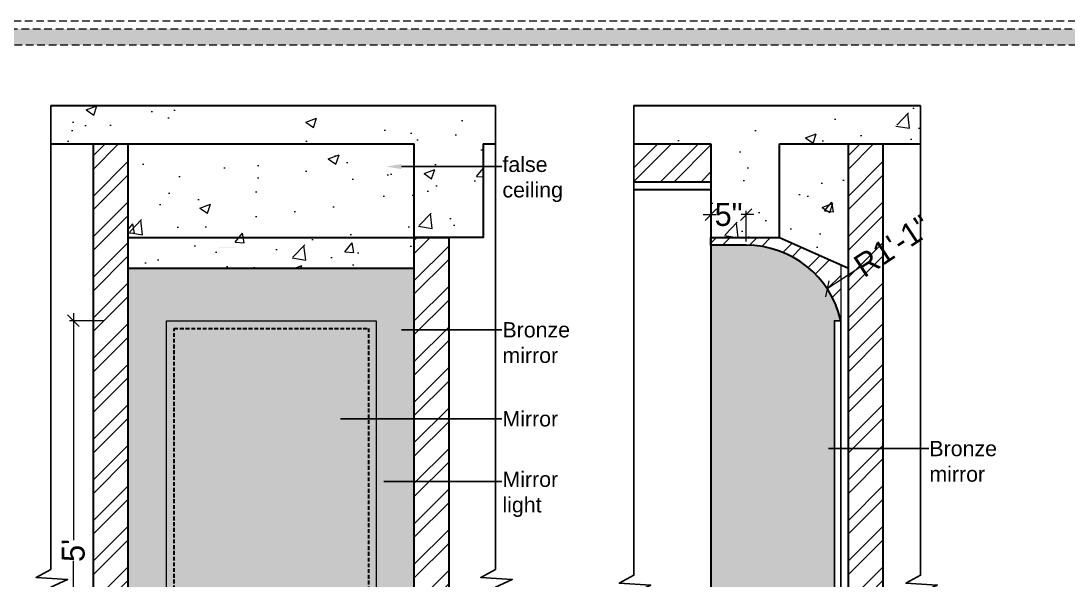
# Model space of a CAD drawing. Header units: millimetres. Extents: x 35877 to 3066687, y -650199 to -40525.
# Drawn here: x 148267.2 to 148404.3, y -179201.2 to -179128.1 of the extents above; entities that cross this region are included whole.
import ezdxf
from ezdxf import colors
from ezdxf.entities.mleader import LeaderData, LeaderLine
from ezdxf.math import Vec2, Vec3

# ---------------------------------------------------------------- set-up
doc = ezdxf.new("R2010")
doc.units = ezdxf.units.MM
doc.header["$MEASUREMENT"] = 0
doc.header["$PDMODE"] = 35
for name, pattern in [('00 . GROUND FLOOR$0$DASHED', [0.75, 0.5, -0.25]), ('DASHED', [0.75, 0.5, -0.25]), ('DASHEDX2', [1.5, 1, -0.5])]:
    doc.linetypes.add(name, pattern=pattern)
doc.layers.get('Defpoints').update_dxf_attribs({"color": 220})
doc.layers.add('AR HATCH-7', color=7, linetype='Continuous')
doc.layers.add('str coll', color=6, linetype='Continuous')
for name, color, linetype, lineweight in [('dim05', 1, 'Continuous', 13), ('Dimension', 10, 'DASHEDX2', 20), ('FURNITURE', 32, 'Continuous', 9), ('furniture dimensions', 1, 'DASHED', 0), ('FURNITURE-1', 252, 'Continuous', 13), ('GDR_FLOATING COLUMN', 3, 'Continuous', 18), ('SECTION ( SLAB PLine )', 104, 'Continuous', 30), ('wall', 7, 'Continuous', 30), ('XX~SLAB ( BEAM )~ ( DIM )', 7, 'Continuous', 9)]:
    doc.layers.add(name, color=color, linetype=linetype, lineweight=lineweight)
doc.styles.add('century g', font='GOTHIC.TTF')
doc.styles.get("Standard").update_dxf_attribs({"font": 'arial.ttf', "height": 6})
doc.dimstyles.new('Archana', dxfattribs={"dimtxt": 2, "dimasz": 0.75, "dimexe": 0.5, "dimexo": 0.5, "dimgap": 0, "dimtad": 0, "dimzin": 0, "dimdsep": 46, "dimlunit": 4, "dimtxsty": 'century g', "dimblk": 'OBLIQUE', "dimcen": 0, "dimdle": 1, "dimclrd": 256, "dimclre": 256, "dimclrt": 256, "dimadec": 0, "dimazin": 0, "dimtfac": 1, "dimtofl": 0, "dimtmove": 1, "dimatfit": 3, "dimfxl": 1, "dimfxlon": 1, "dimtolj": 1, "dimtzin": 0, "dimlwd": -1, "dimlwe": -1, "dimarcsym": 0})
pattern_1 = [(45, (546.8206, 1748.7718), (-2.65165043, 2.65165043), []), (45, (548.5884, 1748.7718), (-2.65165043, 2.65165043), [])]

# ---------------------------------------------------------------- blocks, each defined once
blk = doc.blocks.new('_Oblique')
at = {"layer": 'wall', "color": 0, "lineweight": -2}
blk.add_line((-0.5, -0.5), (0.5, 0.5), dxfattribs=at)
blk = doc.blocks.new('*D636')
at = {"layer": 'Defpoints', "color": 0, "linetype": 'Continuous', "lineweight": 0, "transparency": 16777216}
for p in [(148372.75, -179163.11, 0.02), (148362.14, -179170.09, 0.02)]:
    blk.add_point(p, dxfattribs=at)
at = {"layer": 'furniture dimensions', "color": 5, "linetype": 'Continuous', "transparency": 16777216}
blk.add_line((148377.03, -179160.3), (148372.75, -179163.11), dxfattribs=at)
at = {"layer": 'furniture dimensions', "color": 5, "linetype": 'Continuous', "transparency": 16777216, "xscale": 1.5, "yscale": 1.5, "zscale": 1.5, "rotation": 213.3644119916655}
blk.add_blockref('_Oblique', (148372.75, -179163.11), dxfattribs=at)
at = {"layer": 'furniture dimensions', "linetype": 'Continuous', "lineweight": 0, "transparency": 16777216, "insert": (148381.28, -179157.49), "char_height": 3, "attachment_point": 5, "rotation": 33.3644, "style": 'century g'}
blk.add_mtext('\\A1;R1\'-1"', dxfattribs=at)
blk = doc.blocks.new('*D637')
at = {"layer": 'Defpoints', "color": 0, "linetype": 'Continuous', "lineweight": 0, "transparency": 16777216}
for p in [(148362.15, -179153.4), (148357.53, -179157.4, 0.05), (148362.15, -179157.4, 0.03)]:
    blk.add_point(p, dxfattribs=at)
at = {"layer": 'furniture dimensions', "color": 5, "linetype": 'Continuous', "transparency": 16777216}
for p, q in [((148356.53, -179153.4), (148358.17, -179153.4)), ((148363.15, -179153.4), (148361.51, -179153.4)), ((148362.15, -179156.9), (148362.15, -179152.9))]:
    blk.add_line(p, q, dxfattribs=at)
at = {"layer": 'furniture dimensions', "color": 5, "linetype": 'ByBlock', "transparency": 16777216}
blk.add_line((148357.53, -179156.9), (148357.53, -179152.9), dxfattribs=at)
at = {"layer": 'furniture dimensions', "color": 5, "linetype": 'Continuous', "transparency": 16777216, "xscale": 1.5, "yscale": 1.5, "zscale": 1.5, "rotation": 180}
blk.add_blockref('_Oblique', (148357.53, -179153.4), dxfattribs=at)
at = {"layer": 'furniture dimensions', "color": 5, "linetype": 'Continuous', "transparency": 16777216, "xscale": 1.5, "yscale": 1.5, "zscale": 1.5}
blk.add_blockref('_Oblique', (148362.15, -179153.4), dxfattribs=at)
at = {"layer": 'furniture dimensions', "linetype": 'Continuous', "lineweight": 0, "transparency": 16777216, "insert": (148359.84, -179153.4), "char_height": 3, "attachment_point": 5, "style": 'century g'}
blk.add_mtext('\\A1;5"', dxfattribs=at)
blk = doc.blocks.new('*D715')
at = {"layer": 'Defpoints', "color": 0, "linetype": 'Continuous', "lineweight": 0, "transparency": 16777216}
for p in [(148286.29, -179167.28), (148274.1, -179227.39), (148286.29, -179227.39)]:
    blk.add_point(p, dxfattribs=at)
at = {"layer": 'furniture dimensions', "color": 5, "linetype": 'Continuous', "transparency": 16777216}
for p, q in [((148274.1, -179166.28), (148274.1, -179195.98)), ((148274.1, -179228.39), (148274.1, -179198.69)), ((148278.1, -179227.39), (148273.6, -179227.39))]:
    blk.add_line(p, q, dxfattribs=at)
at = {"layer": 'furniture dimensions', "color": 5, "linetype": 'ByBlock', "transparency": 16777216}
blk.add_line((148278.1, -179167.28), (148273.6, -179167.28), dxfattribs=at)
at = {"layer": 'furniture dimensions', "color": 5, "linetype": 'Continuous', "transparency": 16777216, "xscale": 1.5, "yscale": 1.5, "zscale": 1.5}
for p, rotation in [((148274.1, -179167.28), 90), ((148274.1, -179227.39), 270)]:
    blk.add_blockref('_Oblique', p, dxfattribs=dict(at, rotation=rotation))
at = {"layer": 'furniture dimensions', "linetype": 'Continuous', "lineweight": 0, "transparency": 16777216, "insert": (148274.1, -179197.33), "char_height": 3, "attachment_point": 5, "rotation": 90, "style": 'century g'}
blk.add_mtext("\\A1;5'", dxfattribs=at)

msp = doc.modelspace()

# ---------------------------------------------------------------- hatches: boundary and pattern name
at = {"layer": 'AR HATCH-7', "lineweight": 0, "true_color": 0x939598, "transparency": 33554687}
h = msp.add_hatch(dxfattribs=at)
h.set_pattern_fill('ANSI32', color=252, scale=10)
h.set_pattern_definition(pattern_1)
h.paths.add_polyline_path([(148281.219, -179144.144), (148276.719, -179144.144), (148276.719, -179267.392), (148281.219, -179267.392)])
h = msp.add_hatch(dxfattribs=at)
h.set_pattern_fill('ANSI32', color=252, scale=10)
h.set_pattern_definition(pattern_1)
h.paths.add_polyline_path([(148323.219, -179156.395), (148318.719, -179156.395), (148318.719, -179144.144), (148318.719, -179267.392), (148323.219, -179267.392)])
h = msp.add_hatch(dxfattribs=at)
h.set_pattern_fill('ANSI32', color=252, scale=10)
h.set_pattern_definition([(45, (554.7165, 1748.0202), (-2.65165043, 2.65165043), []), (45, (556.4843, 1748.0202), (-2.65165043, 2.65165043), [])])
h.paths.add_polyline_path([(148380.026, -179144.144), (148375.526, -179144.144), (148375.526, -179268.144), (148380.026, -179268.144)])
at = {"layer": 'AR HATCH-7', "lineweight": 0, "true_color": 0xbd9865, "transparency": 33554500}
h = msp.add_hatch(color=33, dxfattribs=at)
h.dxf.hatch_style = 1
h.paths.add_polyline_path([(148318.72, -179160.42), (148281.22, -179160.42), (148281.219, -179235.392), (148318.719, -179235.392)])
h.paths.add_polyline_path([(148307.067, -179157.684), (148293.154, -179157.653), (148292.945, -179157.684)])
h.paths.add_polyline_path([(148313.719, -179167.275), (148313.719, -179227.392), (148286.292, -179227.392), (148286.292, -179167.275)], flags=16)
edge = h.paths.add_edge_path()
edge.add_arc((148300.006, -179158.296), 0.014, 0, 360)
h = msp.add_hatch(color=33, dxfattribs=at)
h.dxf.hatch_style = 1
h.paths.add_polyline_path([(148373.698, -179167.275), (148374.526, -179167.275, 0.3502556), (148362.136, -179157.395), (148357.526, -179157.395), (148357.526, -179268.144), (148374.526, -179268.144), (148374.526, -179256.144), (148362.526, -179256.144), (148362.526, -179246.144), (148362.526, -179240.144), (148361.526, -179240.144), (148360.624, -179240.144), (148359.526, -179240.144), (148359.526, -179236.144), (148374.526, -179236.144), (148374.526, -179233.323), (148374.194, -179233.323), (148374.194, -179232.957), (148373.951, -179232.955), (148373.997, -179232.956, 0.4232909), (148374.014, -179232.939), (148374.074, -179231.479, -0.3060773), (148374.055, -179231.502, -1.7978947), (148374.074, -179231.401), (148374.074, -179231.443, -0.4116599), (148374.09, -179231.427), (148374.194, -179231.426), (148374.194, -179231.077), (148374.194, -179231.06), (148374.526, -179231.06), (148374.526, -179227.392), (148373.698, -179227.392)])
h.paths.add_polyline_path([(148373.029, -179231.512), (148373.539, -179231.468), (148373.544, -179231.476, 0.2820332), (148373.529, -179231.469), (148373.014, -179231.514), (148373.014, -179231.529, -0.3888787)], flags=16)
edge = h.paths.add_edge_path(flags=16)
edge.add_ellipse((148368.869, -179232.715), major_axis=(0.273, 0.032), ratio=0.0838809, start_angle=181.7549, end_angle=296.35124)
edge.add_line((148368.703, -179232.75), (148368.708, -179232.697))
edge.add_line((148368.708, -179232.697), (148368.574, -179232.685))
edge.add_arc((148368.858, -179232.616), 0.292, 193.6078, 206.65902)
h.paths.add_polyline_path([(148368.493, -179232.66), (148368.581, -179232.668, -0.9282381), (148368.541, -179232.662), (148368.518, -179232.602, 1.3757225)], flags=16)
h.paths.add_polyline_path([(148369.263, -179232.491), (148369.161, -179232.716, -1), (148369.121, -179232.713), (148369.001, -179232.61), (148369.121, -179232.713, 1), (148369.161, -179232.716)], flags=16)
h.paths.add_polyline_path([(148373.014, -179232.491), (148373.014, -179235.084), (148373.131, -179235.084), (148373.131, -179233.032)], flags=16)
at = {"layer": 'AR HATCH-7', "lineweight": 0, "transparency": 33554526}
h = msp.add_hatch(color=256, dxfattribs=at)
h.dxf.hatch_style = 1
h.set_gradient(color1=(128, 128, 255), color2=(192, 192, 192), name='HEMISPHERICAL')
h.paths.add_polyline_path([(148313.719, -179167.275), (148286.292, -179167.275), (148286.292, -179227.392), (148313.719, -179227.392)])
at = {"layer": 'Dimension', "true_color": 0xd39e00, "transparency": 33554687}
h = msp.add_hatch(color=42, dxfattribs=at)
h.paths.add_polyline_path([(148196.802, -179129.11), (148196.802, -179338.06), (148493.659, -179338.06), (148493.659, -179129.11)])
h.paths.add_polyline_path([(148198.886, -179131.193), (148491.576, -179131.193), (148491.576, -179335.977), (148198.886, -179335.977)], flags=16)
at = {"layer": 'FURNITURE-1', "lineweight": 0, "true_color": 0xc7c8ca, "transparency": 33554687}
h = msp.add_hatch(dxfattribs=at)
h.set_pattern_fill('AR-CONC', color=9, scale=2)
h.set_pattern_definition([(50, (546.82, 1726.132), (14.34520365, -1.2550427), [1.5, -16.5]), (355, (546.82, 1726.132), (-2.7750267, 15.0438427), [1.2, -13.2]), (100.4514445, (548.016, 1726.027), (11.5701769, 13.7887998), [1.2748038, -14.0228422]), (46.1842, (546.82, 1730.132), (21.3448266, -3.3103856), [2.25, -24.75]), (96.635635, (548.6, 1729.856), (18.693239, 19.482372), [1.9122068, -21.0342752]), (351.184164, (546.82, 1730.132), (18.693239, 19.482372), [1.8, -19.8]), (21, (548.82, 1729.132), (11.93814104, -8.0523778), [1.5, -16.5]), (326, (548.82, 1729.132), (4.8663066, 14.5030009), [1.2, -13.2]), (71.451445, (549.815, 1728.46), (16.8044475, 6.45062306), [1.2748038, -14.0228422]), (37.5, (546.8205, 1726.1316), (0.24319711, 6.65787708), [0, -13.04, 0, -13.4, 0, -13.25]), (7.5, (546.8205, 1726.1316), (5.26139075, 7.88823424), [0, -7.64, 0, -12.74, 0, -5.05]), (327.5, (542.3605, 1726.1316), (10.67644872, -0.45109743), [0, -5, 0, -15.6, 0, -20.7]), (317.5, (540.36, 1726.132), (11.6637234, 2.00209965), [0, -6.5, 0, -10.36, 0, -14.7])])
h.paths.add_polyline_path([(148329.333, -179139.144), (148271.149, -179139.144), (148271.149, -179144.144), (148329.333, -179144.144)])
h = msp.add_hatch(dxfattribs=at)
h.set_pattern_fill('AR-CONC', color=9, scale=2)
h.set_pattern_definition([(50, (554.716, 1727.281), (14.34520365, -1.2550427), [1.5, -16.5]), (355, (554.716, 1727.281), (-2.7750267, 15.0438427), [1.2, -13.2]), (100.4514445, (555.912, 1727.177), (11.5701769, 13.7887998), [1.2748038, -14.0228422]), (46.1842, (554.716, 1731.281), (21.3448266, -3.3103856), [2.25, -24.75]), (96.635635, (556.495, 1731.006), (18.693239, 19.482372), [1.9122068, -21.0342752]), (351.184164, (554.716, 1731.281), (18.693239, 19.482372), [1.8, -19.8]), (21, (556.716, 1730.281), (11.93814104, -8.0523778), [1.5, -16.5]), (326, (556.716, 1730.281), (4.8663066, 14.5030009), [1.2, -13.2]), (71.451445, (557.711, 1729.61), (16.8044475, 6.45062306), [1.2748038, -14.0228422]), (37.5, (554.7163, 1727.2814), (0.24319711, 6.65787708), [0, -13.04, 0, -13.4, 0, -13.25]), (7.5, (554.716, 1727.2814), (5.26139075, 7.88823424), [0, -7.64, 0, -12.74, 0, -5.05]), (327.5, (550.2563, 1727.2814), (10.67644872, -0.45109743), [0, -5, 0, -15.6, 0, -20.7]), (317.5, (548.256, 1727.281), (11.6637234, 2.00209965), [0, -6.5, 0, -10.36, 0, -14.7])])
h.paths.add_polyline_path([(148384.959, -179139.144), (148347.456, -179139.144), (148347.456, -179144.144), (148384.959, -179144.144)])
h = msp.add_hatch(dxfattribs=at)
h.set_pattern_fill('AR-CONC', color=9, scale=2)
h.set_pattern_definition([(50, (68.834, -17.378), (14.34520365, -1.2550427), [1.5, -16.5]), (355, (68.834, -17.378), (-2.7750267, 15.0438427), [1.2, -13.2]), (100.4514445, (70.03, -17.483), (11.5701769, 13.7887998), [1.2748038, -14.0228422]), (46.1842, (68.834, -13.378), (21.3448266, -3.3103856), [2.25, -24.75]), (96.635635, (70.613, -13.654), (18.693239, 19.482372), [1.9122068, -21.0342752]), (351.184164, (68.834, -13.378), (18.693239, 19.482372), [1.8, -19.8]), (21, (70.834, -14.378), (11.93814104, -8.0523778), [1.5, -16.5]), (326, (70.834, -14.378), (4.8663066, 14.5030009), [1.2, -13.2]), (71.451445, (71.829, -15.05), (16.8044475, 6.45062306), [1.2748038, -14.0228422]), (37.5, (68.834, -17.3784), (0.24319711, 6.65787708), [0, -13.04, 0, -13.4, 0, -13.25]), (7.5, (68.834, -17.3784), (5.26139075, 7.88823424), [0, -7.64, 0, -12.74, 0, -5.05]), (327.5, (64.374, -17.3784), (10.67644872, -0.45109743), [0, -5, 0, -15.6, 0, -20.7]), (317.5, (62.374, -17.378), (11.6637234, 2.00209965), [0, -6.5, 0, -10.36, 0, -14.7])])
h.paths.add_polyline_path([(148318.719, -179144.144), (148281.219, -179144.144), (148281.219, -179160.42), (148318.719, -179160.42)])
h = msp.add_hatch(dxfattribs=at)
h.set_pattern_fill('AR-CONC', color=9, scale=2)
h.set_pattern_definition([(50, (0, 0), (14.34520365, -1.2550427), [1.5, -16.5]), (355, (0, 0), (-2.7750267, 15.0438427), [1.2, -13.2]), (100.4514445, (1.195, -0.105), (11.5701769, 13.7887998), [1.2748038, -14.0228422]), (46.1842, (0, 4), (21.3448266, -3.3103856), [2.25, -24.75]), (96.635635, (1.779, 3.724), (18.693239, 19.482372), [1.9122068, -21.0342752]), (351.184164, (0, 4), (18.693239, 19.482372), [1.8, -19.8]), (21, (2, 3), (11.93814104, -8.0523778), [1.5, -16.5]), (326, (2, 3), (4.8663066, 14.5030009), [1.2, -13.2]), (71.451445, (2.995, 2.329), (16.8044475, 6.45062306), [1.2748038, -14.0228422]), (37.5, (0, 0), (0.24319711, 6.65787708), [0, -13.04, 0, -13.4, 0, -13.25]), (7.5, (0, 0), (5.26139075, 7.88823424), [0, -7.64, 0, -12.74, 0, -5.05]), (327.5, (-4.46, 0), (10.67644872, -0.45109743), [0, -5, 0, -15.6, 0, -20.7]), (317.5, (-6.46, 0), (11.6637234, 2.00209965), [0, -6.5, 0, -10.36, 0, -14.7])])
h.paths.add_polyline_path([(148327.719, -179144.144), (148318.719, -179144.144), (148318.719, -179156.395), (148327.719, -179156.395)])
at = {"layer": 'FURNITURE-1', "lineweight": 0, "transparency": 33554572}
h = msp.add_hatch(dxfattribs=at)
h.set_pattern_fill('ANSI32', color=6, scale=10)
h.paths.add_polyline_path([(148357.526, -179144.144), (148347.456, -179144.144), (148347.456, -179149.144), (148357.526, -179149.144)])
at = {"layer": 'FURNITURE-1', "lineweight": 0, "true_color": 0xc7c8ca, "transparency": 33554687}
h = msp.add_hatch(dxfattribs=at)
h.set_pattern_fill('AR-CONC', color=9, scale=2)
h.set_pattern_definition([(50, (0, -17.378), (14.34520365, -1.2550427), [1.5, -16.5]), (355, (0, -17.378), (-2.7750267, 15.0438427), [1.2, -13.2]), (100.4514445, (1.195, -17.483), (11.5701769, 13.7887998), [1.2748038, -14.0228422]), (46.1842, (0, -13.378), (21.3448266, -3.3103856), [2.25, -24.75]), (96.635635, (1.779, -13.654), (18.693239, 19.482372), [1.9122068, -21.0342752]), (351.184164, (0, -13.378), (18.693239, 19.482372), [1.8, -19.8]), (21, (2, -14.378), (11.93814104, -8.0523778), [1.5, -16.5]), (326, (2, -14.378), (4.8663066, 14.5030009), [1.2, -13.2]), (71.451445, (2.995, -15.05), (16.8044475, 6.45062306), [1.2748038, -14.0228422]), (37.5, (0, -17.3784), (0.24319711, 6.65787708), [0, -13.04, 0, -13.4, 0, -13.25]), (7.5, (0, -17.3784), (5.26139075, 7.88823424), [0, -7.64, 0, -12.74, 0, -5.05]), (327.5, (-4.46, -17.3784), (10.67644872, -0.45109743), [0, -5, 0, -15.6, 0, -20.7]), (317.5, (-6.46, -17.378), (11.6637234, 2.00209965), [0, -6.5, 0, -10.36, 0, -14.7])])
h.paths.add_polyline_path([(148366.526, -179144.144), (148357.526, -179144.144), (148357.526, -179156.395), (148366.526, -179156.395)])
h = msp.add_hatch(dxfattribs=at)
h.set_pattern_fill('AR-CONC', color=9, scale=2)
h.set_pattern_definition([(50, (-204.371, -27.063), (14.34520365, -1.2550427), [1.5, -16.5]), (355, (-204.37, -27.063), (-2.7750267, 15.0438427), [1.2, -13.2]), (100.4514445, (-203.175, -27.167), (11.5701769, 13.7887998), [1.2748038, -14.0228422]), (46.1842, (-204.37, -23.063), (21.3448266, -3.3103856), [2.25, -24.75]), (96.635635, (-202.592, -23.338), (18.693239, 19.482372), [1.9122068, -21.0342752]), (351.184164, (-204.37, -23.063), (18.693239, 19.482372), [1.8, -19.8]), (21, (-202.371, -24.063), (11.93814104, -8.0523778), [1.5, -16.5]), (326, (-202.37, -24.063), (4.8663066, 14.5030009), [1.2, -13.2]), (71.451445, (-201.376, -24.734), (16.8044475, 6.45062306), [1.2748038, -14.0228422]), (37.5, (-204.3706, -27.0626), (0.24319711, 6.65787708), [0, -13.04, 0, -13.4, 0, -13.25]), (7.5, (-204.3706, -27.0626), (5.26139075, 7.88823424), [0, -7.64, 0, -12.74, 0, -5.05]), (327.5, (-208.8306, -27.0626), (10.67644872, -0.45109743), [0, -5, 0, -15.6, 0, -20.7]), (317.5, (-210.831, -27.063), (11.6637234, 2.00209965), [0, -6.5, 0, -10.36, 0, -14.7])])
h.paths.add_polyline_path([(148375.526, -179144.144), (148366.526, -179144.144), (148366.526, -179156.395), (148375.526, -179160.42)])
at = {"layer": 'FURNITURE-1', "lineweight": 0, "transparency": 33554572}
h = msp.add_hatch(dxfattribs=at)
h.set_pattern_fill('ANSI32', color=6, scale=10)
h.set_pattern_definition([(45, (-53.0908, 6.5265), (-2.65165043, 2.65165043), []), (45, (-51.323, 6.5265), (-2.65165043, 2.65165043), [])])
h.paths.add_polyline_path([(148366.526, -179156.395), (148357.526, -179156.395), (148357.526, -179157.395), (148362.136, -179157.395, -0.3502556), (148374.526, -179167.275), (148374.526, -179159.973)])

# ---------------------------------------------------------------- linework, layer by layer
at = {"layer": 'Dimension', "color": 42, "true_color": 0xd39e00, "transparency": 33554687, "elevation": 0.119}
for points in [[(148195.76, -179128.068), (148494.701, -179128.068), (148494.701, -179339.102), (148195.76, -179339.102)], [(148196.802, -179129.11), (148493.659, -179129.11), (148493.659, -179338.06), (148196.802, -179338.06)], [(148198.886, -179131.193), (148491.576, -179131.193), (148491.576, -179335.977), (148198.886, -179335.977)]]:
    msp.add_lwpolyline(points, close=True, dxfattribs=at)
at = {"layer": 'FURNITURE', "color": 252, "lineweight": 25, "true_color": 0x939598, "transparency": 33554687}
for points, elevation in [([(148271.149, -179139.144), (148271.149, -179199.81), (148269.227, -179200.866), (148273.344, -179201.116), (148271.149, -179202.139), (148271.149, -179272.537)], 0.005), ([(148329.333, -179139.144), (148329.333, -179199.81), (148327.411, -179200.866), (148331.528, -179201.116), (148329.333, -179202.139), (148329.333, -179272.537)], 0.095), ([(148347.456, -179139.144), (148347.456, -179200.562), (148345.534, -179201.617), (148349.65, -179201.867), (148347.456, -179202.891), (148347.456, -179273.288)], 0.005), ([(148384.959, -179139.144), (148384.959, -179200.562), (148383.037, -179201.617), (148387.153, -179201.867), (148384.959, -179202.891), (148384.959, -179273.288)], 0.095)]:
    msp.add_lwpolyline(points, dxfattribs=dict(at, elevation=elevation))
at = {"layer": 'FURNITURE', "color": 18, "lineweight": 0, "true_color": 0x000000, "transparency": 33554687, "elevation": 0.12}
msp.add_lwpolyline([(148327.719, -179144.144), (148327.719, -179156.395), (148318.719, -179156.395), (148318.719, -179144.144)], dxfattribs=at)
at = {"layer": 'FURNITURE', "color": 18, "lineweight": 0, "true_color": 0x000000, "transparency": 33554687}
msp.add_lwpolyline([(148286.292, -179167.275), (148313.719, -179167.275), (148313.719, -179227.392), (148286.292, -179227.392)], close=True, dxfattribs=at)
at = {"layer": 'FURNITURE', "color": 5, "lineweight": 25, "transparency": 33554687}
msp.add_lwpolyline([(148374.526, -179167.275), (148373.698, -179167.275), (148373.698, -179227.392), (148374.526, -179227.392)], close=True, dxfattribs=at)
at = {"layer": 'GDR_FLOATING COLUMN', "linetype": '00 . GROUND FLOOR$0$DASHED', "lineweight": 30, "transparency": 33554687}
msp.add_lwpolyline([(148287.292, -179168.275), (148312.719, -179168.275), (148312.719, -179226.392), (148287.292, -179226.392)], close=True, dxfattribs=at)
at = {"layer": 'SECTION ( SLAB PLine )', "color": 1, "transparency": 33554687}
for p, q in [((148271.149, -179139.144, 0.047), (148329.333, -179139.144, 0.137)), ((148347.456, -179139.144, 0.065), (148384.959, -179139.144, 0.155)), ((148271.149, -179144.144, 0.047), (148318.719, -179144.144, 0.12)), ((148327.719, -179144.144, 0.134), (148329.333, -179144.144, 0.136)), ((148347.456, -179144.144, 0.066), (148357.526, -179144.144, 0.09)), ((148366.526, -179144.144, 0.111), (148384.959, -179144.144, 0.155)), ((148281.219, -179156.395, 0.119), (148318.719, -179156.395, 0.072)), ((148366.526, -179156.395, 0.023), (148375.526, -179160.42, 0.023)), ((148281.219, -179160.42, 0.119), (148318.719, -179160.42, 0.072))]:
    msp.add_line(p, q, dxfattribs=at)
at = {"layer": 'SECTION ( SLAB PLine )', "color": 18, "lineweight": 0, "true_color": 0x000000, "transparency": 33554687}
msp.add_line((148374.526, -179159.973), (148374.526, -179236.144), dxfattribs=at)
at = {"layer": 'SECTION ( SLAB PLine )', "color": 1, "transparency": 33554687}
for points, elevation in [([(148327.719, -179144.144), (148327.719, -179156.395), (148318.719, -179156.395), (148318.719, -179144.144)], 0.12), ([(148357.526, -179144.144), (148357.526, -179156.395), (148366.526, -179156.395), (148366.526, -179144.144)], 0.023)]:
    msp.add_lwpolyline(points, dxfattribs=dict(at, elevation=elevation))
at = {"layer": 'str coll', "lineweight": 30, "transparency": 33554687}
msp.add_line((148357.526, -179149.144), (148347.456, -179149.144), dxfattribs=at)
at = {"layer": 'str coll', "lineweight": 30}
for p, q in [((148357.526, -179150.144), (148347.456, -179150.144)), ((148357.526, -179157.395, 0.054), (148357.526, -179156.395, 0.023)), ((148362.153, -179157.395, 0.028), (148357.526, -179157.395, 0.054))]:
    msp.add_line(p, q, dxfattribs=at)
msp.add_arc((148362.144, -179170.094, 0.023), 12.699, 12.8254, 90, dxfattribs=at)
at = {"layer": 'XX~SLAB ( BEAM )~ ( DIM )', "lineweight": 30, "transparency": 33554687}
for p, q in [((148353.026, -179144.144, 0.061), (148357.526, -179144.144, 0.061)), ((148357.526, -179144.144, 0.061), (148357.526, -179268.144))]:
    msp.add_line(p, q, dxfattribs=at)
for points in [[(148276.719, -179144.144), (148281.219, -179144.144), (148281.219, -179267.392), (148276.719, -179267.392)], [(148375.526, -179144.144), (148380.026, -179144.144), (148380.026, -179268.144), (148375.526, -179268.144)], [(148318.719, -179156.395), (148323.219, -179156.395), (148323.219, -179267.392), (148318.719, -179267.392)]]:
    msp.add_lwpolyline(points, close=True, dxfattribs=at)

# ---------------------------------------------------------------- dimensions: what is measured, and where the dimension line sits
at = {"layer": 'furniture dimensions', "color": 5, "linetype": 'Continuous', "lineweight": 0, "transparency": 33554687}
dim = msp.add_linear_dim(base=(148362.153, -179153.399), p1=(148357.526, -179157.395, 0.054), p2=(148362.153, -179157.395, 0.028), dimstyle='Archana', override={"dimtxt": 3, "dimasz": 1.5, "dimdec": 0, "dimclrd": 5, "dimclre": 5, "dimfxl": 4}, dxfattribs=at)
dim.commit()
dim.dimension.update_dxf_attribs({"geometry": '*D637', "text_midpoint": (148359.839, -179153.399)})
dim = msp.add_radius_dim(center=(148362.144, -179170.094, 0.023), mpoint=(148372.75, -179163.11, 0.023), dimstyle='Archana', override={"dimtxt": 3, "dimasz": 1.5, "dimdec": 0, "dimclrd": 5, "dimclre": 5, "dimfxl": 4}, dxfattribs=at)
dim.commit()
dim.dimension.update_dxf_attribs({"geometry": '*D636', "text_midpoint": (148381.28, -179157.493), "dimtype": 164})
dim = msp.add_linear_dim(base=(148274.102, -179227.392), p1=(148286.292, -179167.275), p2=(148286.292, -179227.392), angle=90, dimstyle='Archana', override={"dimtxt": 3, "dimasz": 1.5, "dimdec": 0, "dimclrd": 5, "dimclre": 5, "dimfxl": 4}, dxfattribs=at)
dim.commit()
dim.dimension.update_dxf_attribs({"geometry": '*D715', "text_midpoint": (148274.102, -179197.334)})

# ---------------------------------------------------------------- leaders
at = {"layer": 'dim05', "color": 1, "lineweight": 0, "transparency": 33554687}
ml = msp.add_multileader_mtext('Standard', dxfattribs=at)
ml.set_content('false \\Pceiling', color=1)
ml.set_leader_properties(color=5)
ml.build(insert=Vec2(0, 0))
ml.multileader.update_dxf_attribs({"text_right_attachment_type": 6, "dogleg_length": 0.36, "arrow_head_size": 2})
ctx = ml.context
ctx.base_point, ctx.char_height, ctx.arrow_head_size, ctx.landing_gap_size, ctx.plane_origin = Vec3(148330.16, -179147.117, 0.005), 2, 2, 0.09, Vec3(148315.029, -179143.365, 0.005)
ctx.right_attachment = 6
notes = []
notes.append((ctx, [(0, (1, 1, 0), (148329.8, -179147.117, 0.005), (1, 0), 0.36, [(0, [(148315.029, -179147.117, 0.005)], 0, [])])]))
ctx.mtext.insert, ctx.mtext.width, ctx.mtext.flow_direction = Vec3(148330.25, -179145.823, 0.005), 14.68213, 5
ml = msp.add_multileader_mtext('Standard', dxfattribs=at)
ml.set_content('Bronze mirror', color=1)
ml.set_leader_properties(color=5)
ml.build(insert=Vec2(0, 0))
ml.multileader.update_dxf_attribs({"text_right_attachment_type": 6, "dogleg_length": 0.36, "arrow_head_size": 2})
ctx = ml.context
ctx.base_point, ctx.char_height, ctx.arrow_head_size, ctx.landing_gap_size, ctx.plane_origin = Vec3(148330.16, -179168.482, 0.005), 2, 2, 0.09, Vec3(148315.029, -179168.482, 0.005)
ctx.right_attachment = 6
notes.append((ctx, [(0, (1, 1, 0), (148329.8, -179168.482, 0.005), (1, 0), 0.36, [(0, [(148315.029, -179168.482, 0.005)], 0, [])])]))
ctx.mtext.insert, ctx.mtext.width, ctx.mtext.flow_direction = Vec3(148330.25, -179167.466, 0.005), 14.68213, 5
ml = msp.add_multileader_mtext('Standard', dxfattribs=at)
ml.set_content('Mirror', color=1)
ml.set_leader_properties(color=5)
ml.build(insert=Vec2(0, 0))
ml.multileader.update_dxf_attribs({"text_right_attachment_type": 6, "dogleg_length": 0.36, "arrow_head_size": 2})
ctx = ml.context
ctx.base_point, ctx.char_height, ctx.arrow_head_size, ctx.landing_gap_size, ctx.plane_origin = Vec3(148330.16, -179180.125, 0.005), 2, 2, 0.09, Vec3(148315.029, -179180.125, 0.005)
ctx.right_attachment = 6
notes.append((ctx, [(0, (1, 1, 0), (148329.8, -179180.125, 0.005), (1, 0), 0.36, [(0, [(148307.067, -179180.125, 0.005)], 0, [])])]))
ctx.mtext.insert, ctx.mtext.width, ctx.mtext.flow_direction = Vec3(148330.25, -179179.108, 0.005), 14.68213, 5
ml = msp.add_multileader_mtext('Standard', dxfattribs=at)
ml.set_content('Bronze mirror', color=1)
ml.set_leader_properties(color=5)
ml.build(insert=Vec2(0, 0))
ml.multileader.update_dxf_attribs({"text_right_attachment_type": 6, "dogleg_length": 0.36, "arrow_head_size": 2})
ctx = ml.context
ctx.base_point, ctx.char_height, ctx.arrow_head_size, ctx.landing_gap_size, ctx.plane_origin = Vec3(148386.029, -179184.014, 0.13), 2, 2, 0.09, Vec3(148370.897, -179184.014, 0.13)
ctx.right_attachment = 6
notes.append((ctx, [(0, (1, 1, 0), (148385.669, -179184.014, 0.13), (1, 0), 0.36, [(0, [(148370.897, -179184.014, 0.13)], 0, [])])]))
ctx.mtext.insert, ctx.mtext.width, ctx.mtext.flow_direction = Vec3(148386.119, -179182.998, 0.13), 14.68213, 5
ml = msp.add_multileader_mtext('Standard', dxfattribs=at)
ml.set_content('Mirror \\Plight', color=1)
ml.set_leader_properties(color=5)
ml.build(insert=Vec2(0, 0))
ml.multileader.update_dxf_attribs({"text_right_attachment_type": 6, "dogleg_length": 0.36, "arrow_head_size": 2})
ctx = ml.context
ctx.base_point, ctx.char_height, ctx.arrow_head_size, ctx.landing_gap_size, ctx.plane_origin = Vec3(148330.16, -179188.312, 0.005), 2, 2, 0.09, Vec3(148315.029, -179188.312, 0.005)
ctx.right_attachment = 6
notes.append((ctx, [(0, (1, 1, 0), (148329.8, -179188.312, 0.005), (1, 0), 0.36, [(0, [(148312.719, -179188.312, 0.005)], 0, [])])]))
ctx.mtext.insert, ctx.mtext.width, ctx.mtext.flow_direction = Vec3(148330.25, -179187.018, 0.005), 14.68213, 5
for ctx, leaders in notes:
    for number, flags, end, landing, length, lines in leaders:
        leader = LeaderData()
        leader.index, (leader.has_last_leader_line, leader.has_dogleg_vector, leader.attachment_direction) = number, flags
        leader.last_leader_point, leader.dogleg_vector, leader.dogleg_length = Vec3(end), Vec3(landing), length
        for number, points, colour, breaks in lines:
            line = LeaderLine()
            line.index, line.vertices, line.color, line.breaks = number, Vec3.list(points), colors.encode_raw_color(colour), breaks
            leader.lines.append(line)
        ctx.leaders.append(leader)

doc.saveas('drawing.dxf')
